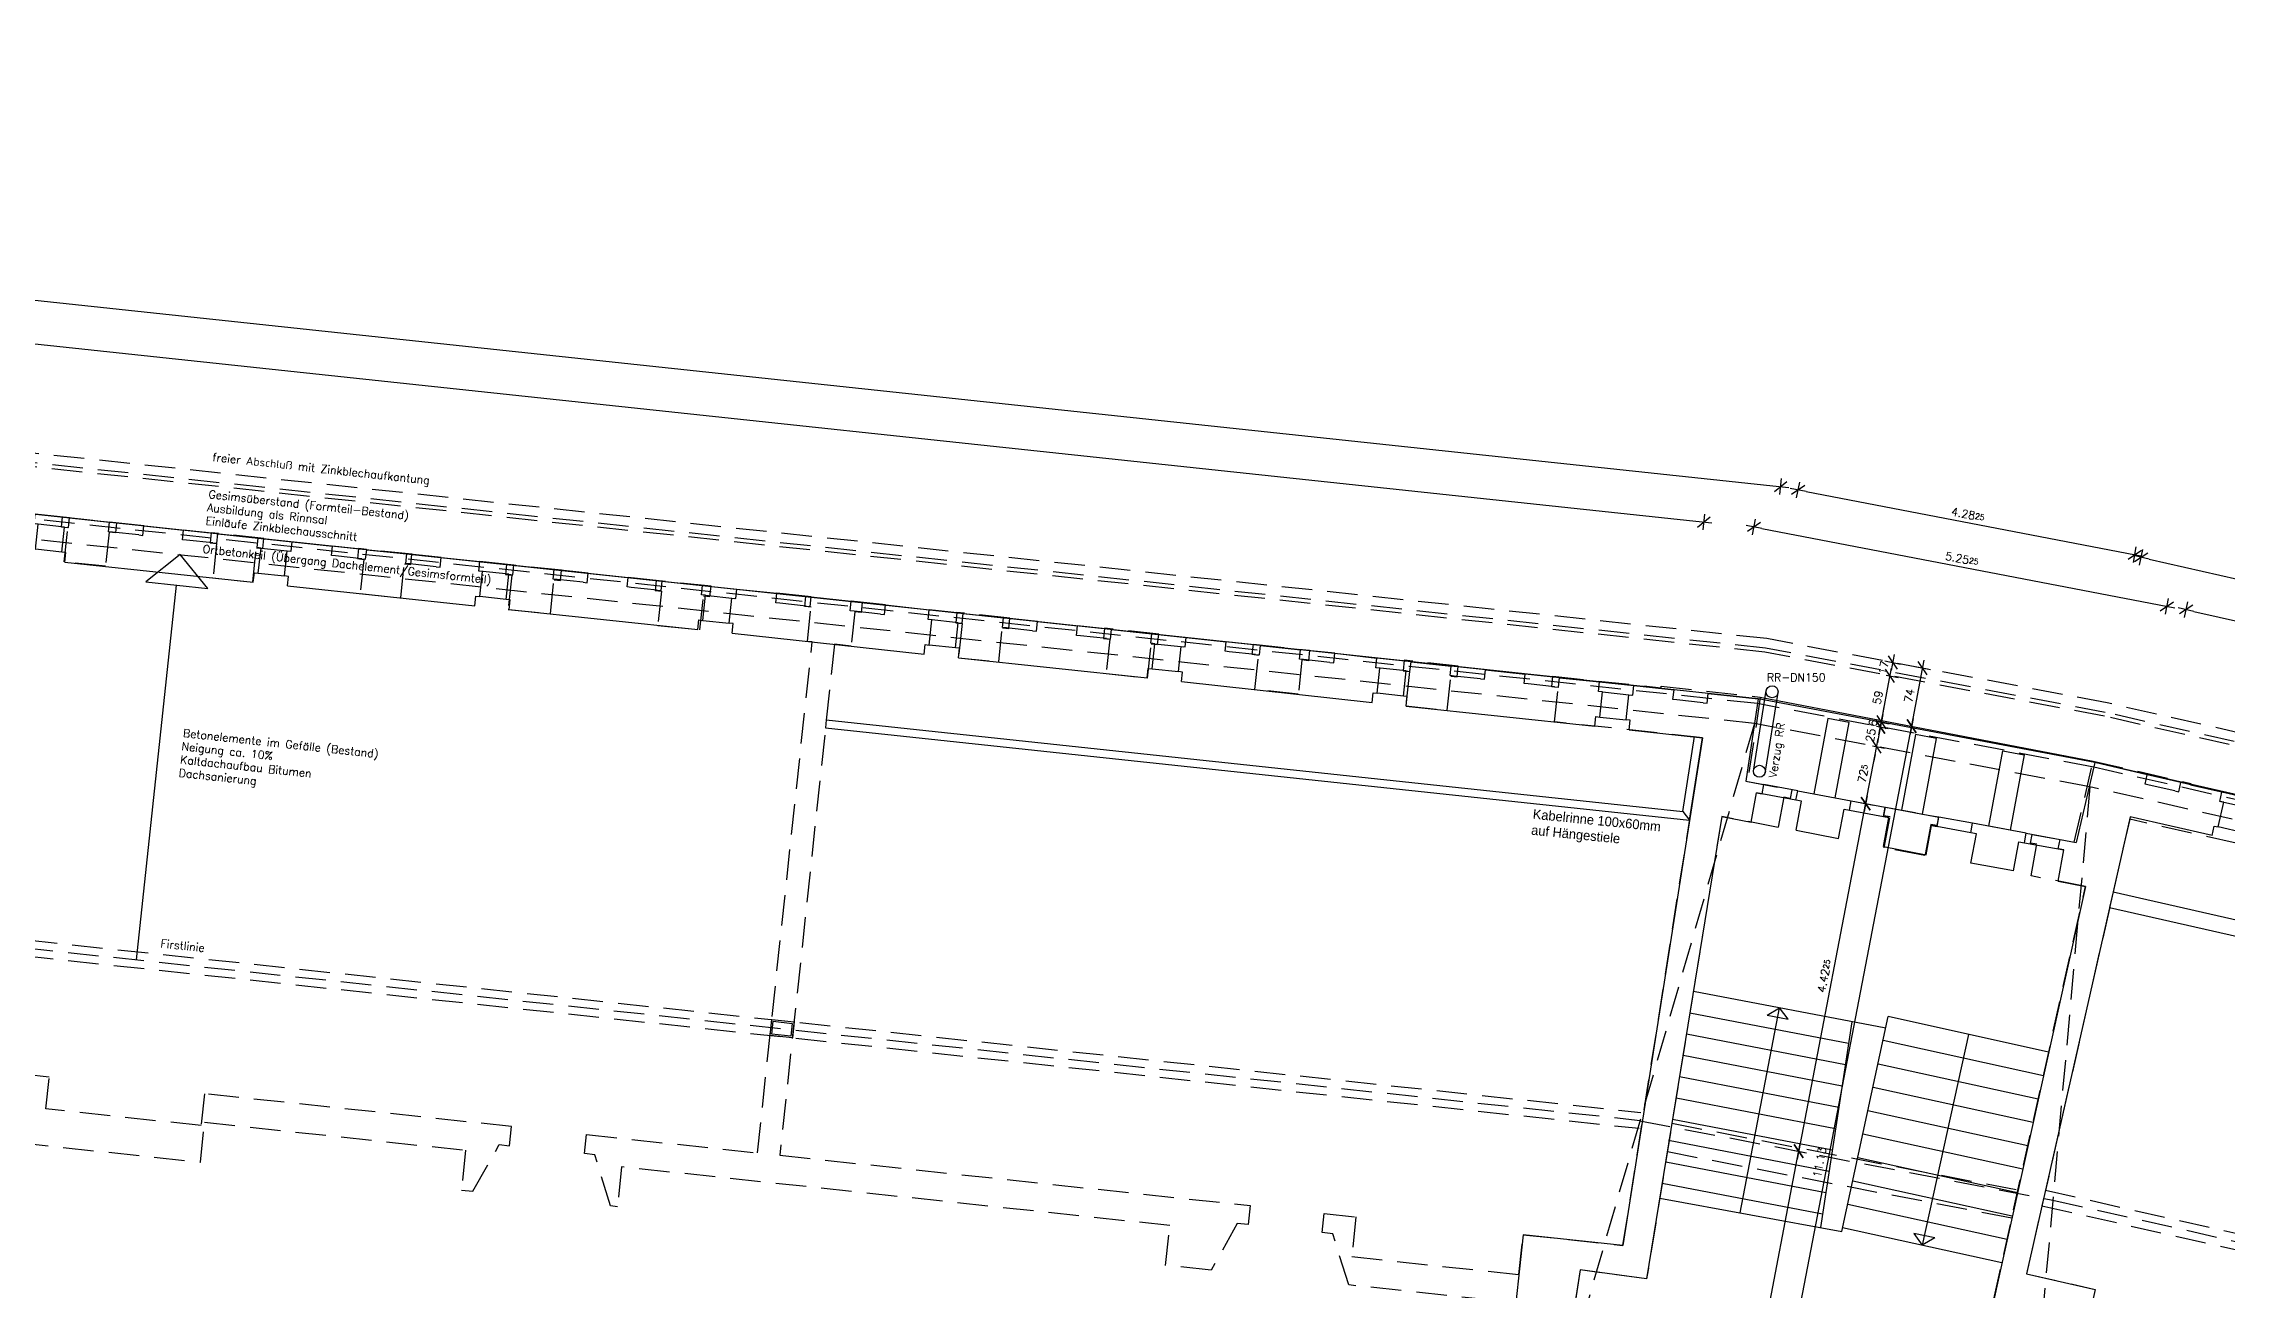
# Model space of a CAD drawing. Header units: metres. Extents: x -8 to 96, y -22 to 16.
# Drawn here: x 45.4 to 72.67, y -9.47 to 6.1 of the extents above; entities that cross this region are included whole.
import ezdxf

# ---------------------------------------------------------------- set-up
doc = ezdxf.new("R2010")
doc.units = ezdxf.units.M
doc.header["$LTSCALE"] = 0.03
doc.linetypes.add('AUSGEZOGEN', pattern=[0])
doc.linetypes.add('STRICHLINIE', pattern=[19.05, 12.7, -6.35])
doc.layers.get('0').update_dxf_attribs({"linetype": 'CONTINUOUS'})
doc.layers.get('Defpoints').update_dxf_attribs({"linetype": 'CONTINUOUS'})
for name, color, linetype in [('A_ansicht', 9, 'CONTINUOUS'), ('A_text', 2, 'CONTINUOUS'), ('A_treppe', 3, 'CONTINUOUS'), ('A_verdeckt', 8, 'STRICHLINIE'), ('A_wände', 6, 'CONTINUOUS'), ('ANSICHT', 1, 'CONTINUOUS'), ('CKMA0002', 7, 'CONTINUOUS'), ('E__VERSYS', 2, 'AUSGEZOGEN')]:
    doc.layers.add(name, color=color, linetype=linetype)
doc.styles.add('SIMPLEX', font='simplex.shx', dxfattribs={"height": 0.1})
doc.styles.get("Standard").update_dxf_attribs({"font": 'ARIAL.TTF', "height": 1})
doc.dimstyles.get("Standard").update_dxf_attribs({"dimtxt": 0.18, "dimasz": 0.18, "dimexe": 0.18, "dimexo": 0.0625, "dimgap": 0.09, "dimtad": 0, "dimtih": 1, "dimtoh": 1, "dimzin": 0, "dimdsep": 46, "dimlunit": 3, "dimtxsty": 'Standard', "dimcen": 0.09, "dimadec": 0, "dimazin": 0, "dimtfac": 1, "dimtofl": 0, "dimtmove": 2, "dimatfit": 3, "dimfxl": 1, "dimtolj": 1, "dimtzin": 0, "dimarcsym": 0})

# ---------------------------------------------------------------- blocks, each defined once
blk = doc.blocks.new('FE_O')
at = {"layer": 'A_wände'}
for p, q in [((-0.215, -0.12), (-0.215, 0)), ((0.215, -0.12), (0.215, 0)), ((-0.165, -0.12), (-0.215, -0.12)), ((-0.165, -0.435), (-0.165, -0.12)), ((0.165, -0.435), (0.165, -0.12)), ((0.165, -0.12), (0.215, -0.12)), ((-0.215, -0.555), (-0.215, -0.435)), ((-0.215, -0.435), (-0.165, -0.435)), ((0.215, -0.435), (0.165, -0.435)), ((0.215, -0.555), (0.215, -0.435))]:
    blk.add_line(p, q, dxfattribs=at)
at = {"layer": 'A_wände', "color": 2}
for p, q in [((0.165, -0.12), (-0.201, -0.12)), ((0.165, -0.435), (-0.165, -0.435))]:
    blk.add_line(p, q, dxfattribs=at)
at = {"layer": 'ANSICHT'}
blk.add_line((0.215, 0), (-0.215, 0), dxfattribs=at)
blk = doc.blocks.new('FE_G')
at = {"layer": 'A_wände'}
for p, q in [((-0.215, -0.12), (-0.215, 0)), ((0.215, -0.12), (0.215, 0)), ((-0.165, -0.12), (-0.215, -0.12)), ((0.165, -0.12), (-0.165, -0.12)), ((0.165, -0.12), (0.215, -0.12))]:
    blk.add_line(p, q, dxfattribs=at)
at = {"layer": 'ANSICHT'}
blk.add_line((0.215, 0), (-0.215, 0), dxfattribs=at)
blk = doc.blocks.new('DIMCROSS')
at = {"color": 0, "linetype": 'ByBlock'}
blk.add_line((-1, 0), (1, 0), dxfattribs=at)
at = {"linetype": 'ByBlock'}
blk.add_line((-0.707107, -0.707107), (0.707107, 0.707107), dxfattribs=at)
blk = doc.blocks.new('*D134')
at = {"layer": 'CKMA0002', "color": 1, "lineweight": -2}
for p, q in [((16.216, 5.897), (16.237, 6.096)), ((16.326, 5.986), (67.002, 0.573)), ((67.09, 0.463), (67.112, 0.662))]:
    blk.add_line(p, q, dxfattribs=at)
at = {"layer": 'Defpoints', "color": 0}
for p in [(15.944, 3.354), (67.101, 0.563), (66.819, -2.08)]:
    blk.add_point(p, dxfattribs=at)
at = {"layer": 'CKMA0002', "color": 1, "lineweight": -2, "xscale": 0.1, "yscale": 0.1, "zscale": 0.1}
for p, rotation in [((16.226, 5.996), 173.903743358509), ((67.101, 0.563), 353.903743358509)]:
    blk.add_blockref('DIMCROSS', p, dxfattribs=dict(at, rotation=rotation))
at = {"layer": 'CKMA0002', "color": 3, "insert": (41.674, 3.379), "char_height": 0.1, "attachment_point": 5, "rotation": 353.9037, "style": 'SIMPLEX'}
blk.add_mtext('\\A1;51.16{\\A1\\H0.7x\\S5;}', dxfattribs=at)
blk = doc.blocks.new('*D139')
at = {"layer": 'CKMA0002', "color": 1, "lineweight": -2}
for p, q in [((21.596, 4.878), (66.041, 0.131)), ((66.13, 0.021), (66.151, 0.22))]:
    blk.add_line(p, q, dxfattribs=at)
at = {"layer": 'Defpoints', "color": 0}
for p in [(66.14, 0.12), (20.698, -2.587), (65.342, -7.36)]:
    blk.add_point(p, dxfattribs=at)
at = {"layer": 'CKMA0002', "color": 1, "lineweight": -2, "xscale": 0.1, "yscale": 0.1, "zscale": 0.1}
for p, rotation in [((21.496, 4.889), 173.903743358509), ((66.14, 0.12), 353.903743358509)]:
    blk.add_blockref('DIMCROSS', p, dxfattribs=dict(at, rotation=rotation))
at = {"layer": 'CKMA0002', "color": 3, "insert": (43.829, 2.604), "char_height": 0.1, "attachment_point": 5, "rotation": 353.9037, "style": 'SIMPLEX'}
blk.add_mtext('\\A1;44.89{\\A1\\H0.7x\\S75;}', dxfattribs=at)
blk = doc.blocks.new('*D140')
at = {"layer": 'CKMA0002', "color": 1, "lineweight": -2}
for p, q in [((67.3, 0.422), (67.338, 0.618)), ((67.418, 0.501), (71.427, -0.269)), ((71.507, -0.386), (71.544, -0.19))]:
    blk.add_line(p, q, dxfattribs=at)
at = {"layer": 'Defpoints', "color": 0}
for p in [(71.525, -0.288), (66.82, -2.077), (71.026, -2.885)]:
    blk.add_point(p, dxfattribs=at)
at = {"layer": 'CKMA0002', "color": 1, "lineweight": -2, "xscale": 0.1, "yscale": 0.1, "zscale": 0.1}
for p, rotation in [((67.319, 0.52), 169.121125455333), ((71.525, -0.288), 349.121125455333)]:
    blk.add_blockref('DIMCROSS', p, dxfattribs=dict(at, rotation=rotation))
at = {"layer": 'CKMA0002', "color": 3, "insert": (69.441, 0.214), "char_height": 0.1, "attachment_point": 5, "rotation": 349.1211, "style": 'SIMPLEX'}
blk.add_mtext('\\A1;4.28{\\A1\\H0.7x\\S25;}', dxfattribs=at)
blk = doc.blocks.new('*D141')
at = {"layer": 'CKMA0002', "color": 1, "lineweight": -2}
for p, q in [((66.748, -0.041), (66.786, 0.155)), ((66.866, 0.038), (71.828, -0.916)), ((71.907, -1.033), (71.945, -0.836))]:
    blk.add_line(p, q, dxfattribs=at)
at = {"layer": 'Defpoints', "color": 0}
for p in [(71.926, -0.935), (65.342, -7.36), (70.501, -8.351)]:
    blk.add_point(p, dxfattribs=at)
at = {"layer": 'CKMA0002', "color": 1, "lineweight": -2, "xscale": 0.1, "yscale": 0.1, "zscale": 0.1}
for p, rotation in [((66.767, 0.057), 169.121125455333), ((71.926, -0.935), 349.121125455333)]:
    blk.add_blockref('DIMCROSS', p, dxfattribs=dict(at, rotation=rotation))
at = {"layer": 'CKMA0002', "color": 3, "insert": (69.366, -0.341), "char_height": 0.1, "attachment_point": 5, "rotation": 349.1211, "style": 'SIMPLEX'}
blk.add_mtext('\\A1;5.25{\\A1\\H0.7x\\S25;}', dxfattribs=at)
blk = doc.blocks.new('*D146')
at = {"layer": 'CKMA0002', "color": 1, "lineweight": -2}
for p, q in [((66.335, -12.9), (67.308, -7.839)), ((67.278, -7.732), (67.425, -7.76))]:
    blk.add_line(p, q, dxfattribs=at)
at = {"layer": 'Defpoints', "color": 0}
for p in [(66.896, -7.658), (67.327, -7.741), (65.885, -12.915)]:
    blk.add_point(p, dxfattribs=at)
at = {"layer": 'CKMA0002', "color": 1, "lineweight": -2, "xscale": 0.1, "yscale": 0.1, "zscale": 0.1}
for p, rotation in [((67.327, -7.741), 79.12112545524212), ((66.316, -12.998), 259.1211254552421)]:
    blk.add_blockref('DIMCROSS', p, dxfattribs=dict(at, rotation=rotation))
at = {"layer": 'CKMA0002', "color": 3, "insert": (66.723, -10.351), "char_height": 0.1, "attachment_point": 5, "rotation": 79.1211, "style": 'SIMPLEX'}
blk.add_mtext('\\A1;5.35{\\A1\\H0.7x\\S25;}', dxfattribs=at)
blk = doc.blocks.new('*D147')
at = {"layer": 'CKMA0002', "color": 1, "lineweight": -2}
for p, q in [((67.346, -7.643), (68.143, -3.497)), ((68.112, -3.389), (68.26, -3.417))]:
    blk.add_line(p, q, dxfattribs=at)
at = {"layer": 'Defpoints', "color": 0}
for p in [(67.703, -3.31), (68.161, -3.399), (66.896, -7.658)]:
    blk.add_point(p, dxfattribs=at)
at = {"layer": 'CKMA0002', "color": 1, "lineweight": -2, "xscale": 0.1, "yscale": 0.1, "zscale": 0.1}
for p, rotation in [((68.161, -3.399), 79.12112545524212), ((67.327, -7.741), 259.1211254552421)]:
    blk.add_blockref('DIMCROSS', p, dxfattribs=dict(at, rotation=rotation))
at = {"layer": 'CKMA0002', "color": 3, "insert": (67.646, -5.551), "char_height": 0.1, "attachment_point": 5, "rotation": 79.1211, "style": 'SIMPLEX'}
blk.add_mtext('\\A1;4.42{\\A1\\H0.7x\\S25;}', dxfattribs=at)
blk = doc.blocks.new('*D148')
at = {"layer": 'CKMA0002', "color": 1, "lineweight": -2}
for p, q in [((68.249, -2.676), (68.397, -2.705)), ((68.18, -3.3), (68.28, -2.784))]:
    blk.add_line(p, q, dxfattribs=at)
at = {"layer": 'Defpoints', "color": 0}
for p in [(68.069, -2.642), (68.298, -2.686), (67.703, -3.31)]:
    blk.add_point(p, dxfattribs=at)
at = {"layer": 'CKMA0002', "color": 1, "lineweight": -2, "xscale": 0.1, "yscale": 0.1, "zscale": 0.1}
for p, rotation in [((68.298, -2.686), 79.12112545524212), ((68.161, -3.399), 259.1211254552421)]:
    blk.add_blockref('DIMCROSS', p, dxfattribs=dict(at, rotation=rotation))
at = {"layer": 'CKMA0002', "color": 3, "insert": (68.132, -3.023), "char_height": 0.1, "attachment_point": 5, "rotation": 79.1211, "style": 'SIMPLEX'}
blk.add_mtext('\\A1;72{\\A1\\H0.7x\\S5;}', dxfattribs=at)
blk = doc.blocks.new('*D149')
at = {"layer": 'CKMA0002', "color": 1, "lineweight": -2}
for p, q in [((68.297, -2.431), (68.444, -2.459)), ((68.365, -2.342), (68.383, -2.244)), ((68.28, -2.784), (68.261, -2.882))]:
    blk.add_line(p, q, dxfattribs=at)
at = {"layer": 'Defpoints', "color": 0}
for p in [(68.115, -2.396), (68.346, -2.44), (68.069, -2.642)]:
    blk.add_point(p, dxfattribs=at)
at = {"layer": 'CKMA0002', "color": 1, "lineweight": -2, "xscale": 0.1, "yscale": 0.1, "zscale": 0.1}
for p, rotation in [((68.346, -2.44), 259.1211254552421), ((68.298, -2.686), 79.12112545524215)]:
    blk.add_blockref('DIMCROSS', p, dxfattribs=dict(at, rotation=rotation))
at = {"layer": 'CKMA0002', "color": 3, "insert": (68.224, -2.544), "char_height": 0.1, "attachment_point": 5, "rotation": 79.1211, "style": 'SIMPLEX'}
blk.add_mtext('\\A1;25{\\A1\\H0.7x\\S;}', dxfattribs=at)
blk = doc.blocks.new('*D150')
at = {"layer": 'CKMA0002', "color": 1, "lineweight": -2}
for p, q in [((68.308, -2.372), (68.455, -2.4)), ((68.376, -2.283), (68.395, -2.185)), ((68.327, -2.538), (68.308, -2.637))]:
    blk.add_line(p, q, dxfattribs=at)
at = {"layer": 'Defpoints', "color": 0}
for p in [(68.115, -2.396), (68.127, -2.337), (68.357, -2.381)]:
    blk.add_point(p, dxfattribs=at)
at = {"layer": 'CKMA0002', "color": 1, "lineweight": -2, "xscale": 0.1, "yscale": 0.1, "zscale": 0.1}
for p, rotation in [((68.346, -2.44), 79.12112545524215), ((68.357, -2.381), 259.1211254552421)]:
    blk.add_blockref('DIMCROSS', p, dxfattribs=dict(at, rotation=rotation))
at = {"layer": 'CKMA0002', "color": 3, "insert": (68.253, -2.392), "char_height": 0.1, "attachment_point": 5, "rotation": 79.1211, "style": 'SIMPLEX'}
blk.add_mtext('\\A1;6{\\A1\\H0.7x\\S;}', dxfattribs=at)
blk = doc.blocks.new('*D151')
at = {"layer": 'CKMA0002', "color": 1, "lineweight": -2}
for p, q in [((68.376, -2.283), (68.449, -1.9)), ((68.419, -1.792), (68.567, -1.821))]:
    blk.add_line(p, q, dxfattribs=at)
at = {"layer": 'Defpoints', "color": 0}
for p in [(68.236, -1.757), (68.468, -1.802), (68.127, -2.337)]:
    blk.add_point(p, dxfattribs=at)
at = {"layer": 'CKMA0002', "color": 1, "lineweight": -2, "xscale": 0.1, "yscale": 0.1, "zscale": 0.1}
for p, rotation in [((68.468, -1.802), 79.12112545524212), ((68.357, -2.381), 259.1211254552421)]:
    blk.add_blockref('DIMCROSS', p, dxfattribs=dict(at, rotation=rotation))
at = {"layer": 'CKMA0002', "color": 3, "insert": (68.314, -2.073), "char_height": 0.1, "attachment_point": 5, "rotation": 79.1211, "style": 'SIMPLEX'}
blk.add_mtext('\\A1;59{\\A1\\H0.7x\\S;}', dxfattribs=at)
blk = doc.blocks.new('*D152')
at = {"layer": 'CKMA0002', "color": 1, "lineweight": -2}
for p, q in [((68.402, -1.616), (68.599, -1.654)), ((68.468, -1.802), (68.468, -1.802)), ((68.468, -1.802), (68.468, -1.802))]:
    blk.add_line(p, q, dxfattribs=at)
at = {"layer": 'Defpoints', "color": 0}
for p in [(68.268, -1.59), (68.5, -1.635), (68.236, -1.757)]:
    blk.add_point(p, dxfattribs=at)
at = {"layer": 'CKMA0002', "color": 1, "lineweight": -2, "xscale": 0.1, "yscale": 0.1, "zscale": 0.1}
for p, rotation in [((68.5, -1.635), 259.1211254552421), ((68.468, -1.802), 79.12112545524215)]:
    blk.add_blockref('DIMCROSS', p, dxfattribs=dict(at, rotation=rotation))
at = {"layer": 'CKMA0002', "color": 3, "insert": (68.386, -1.7), "char_height": 0.1, "attachment_point": 5, "rotation": 79.1211, "style": 'SIMPLEX'}
blk.add_mtext('\\A1;17{\\A1\\H0.7x\\S;}', dxfattribs=at)
blk = doc.blocks.new('*D154')
at = {"layer": 'CKMA0002', "color": 1, "lineweight": -2}
for p, q in [((68.686, -2.423), (68.834, -2.451)), ((66.654, -13.263), (68.717, -2.53))]:
    blk.add_line(p, q, dxfattribs=at)
at = {"layer": 'Defpoints', "color": 0}
for p in [(68.587, -2.403), (68.736, -2.432), (66.486, -13.333)]:
    blk.add_point(p, dxfattribs=at)
at = {"layer": 'CKMA0002', "color": 1, "lineweight": -2, "xscale": 0.1, "yscale": 0.1, "zscale": 0.1}
for p, rotation in [((68.736, -2.432), 79.12112545524212), ((66.635, -13.361), 259.1211254552421)]:
    blk.add_blockref('DIMCROSS', p, dxfattribs=dict(at, rotation=rotation))
at = {"layer": 'CKMA0002', "color": 3, "insert": (67.587, -7.878), "char_height": 0.1, "attachment_point": 5, "rotation": 79.1211, "style": 'SIMPLEX'}
blk.add_mtext('\\A1;11.13{\\A1\\H0.7x\\S;}', dxfattribs=at)
blk = doc.blocks.new('*D155')
at = {"layer": 'CKMA0002', "color": 1, "lineweight": -2}
for p, q in [((68.754, -2.334), (68.856, -1.804)), ((68.777, -1.687), (68.973, -1.724))]:
    blk.add_line(p, q, dxfattribs=at)
at = {"layer": 'Defpoints', "color": 0}
for p in [(68.725, -1.677), (68.875, -1.705), (68.587, -2.403)]:
    blk.add_point(p, dxfattribs=at)
at = {"layer": 'CKMA0002', "color": 1, "lineweight": -2, "xscale": 0.1, "yscale": 0.1, "zscale": 0.1}
for p, rotation in [((68.875, -1.705), 79.12112545524212), ((68.736, -2.432), 259.1211254552421)]:
    blk.add_blockref('DIMCROSS', p, dxfattribs=dict(at, rotation=rotation))
at = {"layer": 'CKMA0002', "color": 3, "insert": (68.707, -2.05), "char_height": 0.1, "attachment_point": 5, "rotation": 79.1211, "style": 'SIMPLEX'}
blk.add_mtext('\\A1;74{\\A1\\H0.7x\\S;}', dxfattribs=at)
blk = doc.blocks.new('*D158')
at = {"layer": 'CKMA0002', "color": 1, "lineweight": -2}
for p, q in [((72.144, -1.072), (72.188, -0.877)), ((72.264, -0.996), (89.376, -4.859)), ((89.463, -4.93), (89.496, -4.784))]:
    blk.add_line(p, q, dxfattribs=at)
at = {"layer": 'Defpoints', "color": 0}
for p in [(89.474, -4.881), (70.49, -8.4), (87.808, -12.258)]:
    blk.add_point(p, dxfattribs=at)
at = {"layer": 'CKMA0002', "color": 1, "lineweight": -2, "xscale": 0.1, "yscale": 0.1, "zscale": 0.1}
for p, rotation in [((72.166, -0.974), 167.2789374319015), ((89.474, -4.881), 347.2789374319015)]:
    blk.add_blockref('DIMCROSS', p, dxfattribs=dict(at, rotation=rotation))
at = {"layer": 'CKMA0002', "color": 3, "insert": (80.842, -2.83), "char_height": 0.1, "attachment_point": 5, "rotation": 347.2789, "style": 'SIMPLEX'}
blk.add_mtext('\\A1;17.74{\\A1\\H0.7x\\S25;}', dxfattribs=at)
blk = doc.blocks.new('*D162')
at = {"layer": 'CKMA0002', "color": 1, "lineweight": -2}
for p, q in [((71.583, -0.419), (71.627, -0.224)), ((71.703, -0.344), (94.77, -5.551)), ((94.846, -5.671), (94.89, -5.476))]:
    blk.add_line(p, q, dxfattribs=at)
at = {"layer": 'Defpoints', "color": 0}
for p in [(71.019, -2.917), (94.868, -5.573), (94.282, -8.169)]:
    blk.add_point(p, dxfattribs=at)
at = {"layer": 'CKMA0002', "color": 1, "lineweight": -2, "xscale": 0.1, "yscale": 0.1, "zscale": 0.1}
for p, rotation in [((71.605, -0.322), 167.2789374319015), ((94.868, -5.573), 347.2789374319015)]:
    blk.add_blockref('DIMCROSS', p, dxfattribs=dict(at, rotation=rotation))
at = {"layer": 'CKMA0002', "color": 3, "insert": (83.258, -2.85), "char_height": 0.1, "attachment_point": 5, "rotation": 347.2789, "style": 'SIMPLEX'}
blk.add_mtext('\\A1;23.84{\\A1\\H0.7x\\S75;}', dxfattribs=at)
blk = doc.blocks.new('*D179')
at = {"layer": 'CKMA0002', "color": 1, "lineweight": -2}
for p, q in [((15.115, -9.07), (15.094, -9.268)), ((15.204, -9.18), (63.278, -14.304)), ((63.388, -14.215), (63.367, -14.414))]:
    blk.add_line(p, q, dxfattribs=at)
at = {"layer": 'Defpoints', "color": 0}
for p in [(15.297, -7.36), (63.57, -12.506), (63.377, -14.315)]:
    blk.add_point(p, dxfattribs=at)
at = {"layer": 'CKMA0002', "color": 1, "lineweight": -2, "xscale": 0.1, "yscale": 0.1, "zscale": 0.1}
for p, rotation in [((15.104, -9.169), 173.9153938698704), ((63.377, -14.315), 353.9153938698704)]:
    blk.add_blockref('DIMCROSS', p, dxfattribs=dict(at, rotation=rotation))
at = {"layer": 'CKMA0002', "color": 3, "insert": (39.251, -11.642), "char_height": 0.1, "attachment_point": 5, "rotation": 353.9154, "style": 'SIMPLEX'}
blk.add_mtext('\\A1;48.54{\\A1\\H0.7x\\S75;}', dxfattribs=at)
blk = doc.blocks.new('*D180')
at = {"layer": 'CKMA0002', "color": 1, "lineweight": -2}
for p, q in [((15.867, -9.601), (15.846, -9.799)), ((15.956, -9.711), (62.443, -14.666)), ((62.553, -14.577), (62.532, -14.776))]:
    blk.add_line(p, q, dxfattribs=at)
at = {"layer": 'Defpoints', "color": 0}
for p in [(16.006, -8.292), (62.692, -13.269), (62.542, -14.677)]:
    blk.add_point(p, dxfattribs=at)
at = {"layer": 'CKMA0002', "color": 1, "lineweight": -2, "xscale": 0.1, "yscale": 0.1, "zscale": 0.1}
for p, rotation in [((15.856, -9.7), 173.9153938698704), ((62.542, -14.677), 353.9153938698704)]:
    blk.add_blockref('DIMCROSS', p, dxfattribs=dict(at, rotation=rotation))
at = {"layer": 'CKMA0002', "color": 3, "insert": (39.21, -12.089), "char_height": 0.1, "attachment_point": 5, "rotation": 353.9154, "style": 'SIMPLEX'}
blk.add_mtext('\\A1;46.95{\\A1\\H0.7x\\S;}', dxfattribs=at)

msp = doc.modelspace()

# ---------------------------------------------------------------- linework, layer by layer
at = {"layer": 'A_ansicht'}
for p, q in [((66.75915, -2.99451), (66.91945, -1.98679)), ((66.90722, -3.01806), (67.06752, -2.01035))]:
    msp.add_line(p, q, dxfattribs=at)
at = {"layer": 'A_ansicht', "color": 3}
msp.add_circle((66.99314, -2.00072), 0.075, dxfattribs=at)
at = {"layer": 'A_ansicht'}
msp.add_circle((66.83415, -2.99451), 0.075, dxfattribs=at)
at = {"layer": 'A_text'}
msp.add_line((46.55576, -5.34826), (47.05632, -0.66997), dxfattribs=at)
msp.add_lwpolyline([(47.10148, -0.28768), (46.67138, -0.62878), (47.4496, -0.71205)], close=True, dxfattribs=at)
at = {"layer": 'A_treppe', "color": 1, "linetype": 'Continuous'}
for p, q in [((68.41231, -6.2036), (66.0101, -5.74386)), ((66.59606, -8.51066), (67.08614, -5.94978)), ((66.93307, -6.04228), (67.08614, -5.94978)), ((67.19422, -6.09227), (67.08614, -5.94978)), ((65.96681, -6.00986), (67.94918, -6.38916)), ((66.93307, -6.04228), (67.19422, -6.09227)), ((67.98984, -6.12272), (67.59766, -8.6946)), ((67.86352, -8.74341), (68.44452, -6.05942)), ((70.44803, -6.50496), (68.44452, -6.05942)), ((65.88024, -6.54188), (67.86792, -6.92217)), ((65.92352, -6.27588), (67.90855, -6.65565)), ((68.38058, -6.35481), (70.38382, -6.79405)), ((69.44627, -6.28219), (68.86956, -8.91236)), ((65.83697, -6.80788), (67.82728, -7.18867)), ((68.31728, -6.64721), (70.31895, -7.08611)), ((65.79368, -7.07388), (67.78665, -7.45517)), ((68.25397, -6.93963), (70.25409, -7.37818)), ((65.7504, -7.33988), (67.74601, -7.72169)), ((68.19069, -7.23203), (70.18922, -7.67026)), ((65.698, -7.60416), (67.70536, -7.98822)), ((68.12738, -7.52444), (70.12436, -7.96232)), ((65.66382, -7.87189), (67.66472, -8.25471)), ((68.06411, -7.81687), (70.0595, -8.25439)), ((65.62054, -8.1379), (67.62407, -8.52121)), ((68.00081, -8.10927), (69.99464, -8.54647)), ((65.58996, -8.32592), (67.86352, -8.74341)), ((67.93751, -8.40168), (69.92977, -8.83854)), ((67.87464, -8.692), (69.86443, -9.13271)), ((68.76505, -8.76722), (68.86955, -8.91236)), ((69.02487, -8.8237), (68.76505, -8.76722)), ((69.02487, -8.8237), (68.86955, -8.91236))]:
    msp.add_line(p, q, dxfattribs=at)
at = {"layer": 'A_verdeckt', "linetype": 'Continuous'}
msp.add_line((66.84601, -2.0688), (71.00483, -2.86818), dxfattribs=at)
at = {"layer": 'A_verdeckt', "color": 2}
for p, q in [((66.77241, -2.39662), (63.91073, -12.32255)), ((20.6981, -2.58655), (65.34296, -7.35476)), ((70.96327, -3.18846), (70.04366, -13.45474)), ((65.34157, -7.35959), (70.50082, -8.35113)), ((70.50082, -8.35113), (87.80836, -12.25824))]:
    msp.add_line(p, q, dxfattribs=at)
at = {"layer": 'A_verdeckt', "color": 1}
for p, q in [((20.70092, -2.68742), (65.33234, -7.45419)), ((20.75016, -2.49154), (65.35358, -7.25532)), ((70.36516, -8.42302), (87.74594, -12.34666)), ((70.4094, -8.22797), (87.79002, -12.15158))]:
    msp.add_line(p, q, dxfattribs=at)
at = {"layer": 'A_verdeckt'}
for p, q in [((65.74191, -7.39207), (70.06607, -8.22486)), ((65.68435, -7.74571), (69.98839, -8.57462))]:
    msp.add_line(p, q, dxfattribs=at)
at = {"layer": 'A_verdeckt', "color": 2}
for points in [[(9.16081, -8.38537), (15.99635, -8.38576), (16.00182, -8.29164), (62.69226, -13.26873), (62.69226, -13.26873), (70.86193, -14.73757), (70.86193, -14.73757), (92.46953, -19.63953), (95.20084, -7.598), (71.18121, -2.1407), (66.92891, -1.33726), (15.26908, 4.19016), (14.95932, 1.29038), (9.16085, 1.29038)], [(9.16081, -8.26537), (15.88313, -8.26575), (15.88934, -8.15897), (62.82891, -13.16261), (62.82891, -13.16261), (70.77017, -14.5937), (70.77017, -14.5937), (92.37905, -19.49596), (95.05728, -7.68844), (71.15677, -2.25821), (66.91136, -1.45607), (15.37566, 4.05807), (15.06719, 1.17038), (9.16085, 1.17038)], [(9.16082, -8.21537), (15.83595, -8.21575), (15.84247, -8.1037), (62.88585, -13.1184), (62.88585, -13.1184), (70.73193, -14.53375), (70.73193, -14.53375), (92.34135, -19.43614), (94.99746, -7.72613), (71.14658, -2.30717), (66.90405, -1.50557), (15.42006, 4.00304), (15.11213, 1.12038), (9.16085, 1.12038)], [(9.16085, -7.56537), (15.22268, -7.56571), (15.2332, -7.38507), (63.62604, -12.54362), (63.59687, -12.74468), (70.18861, -13.96919), (70.23485, -13.75447), (91.85124, -18.65843), (94.21983, -8.21601), (71.01419, -2.94366), (66.80898, -2.14911), (15.99733, 3.28756), (15.6964, 0.47038), (9.16085, 0.47038)], [(9.16087, -7.31537), (14.98681, -7.3157), (14.99886, -7.10867), (63.91073, -12.32255), (63.87878, -12.54278), (69.99537, -13.67902), (70.04366, -13.45474), (91.66273, -18.35931), (93.92074, -8.40443), (70.96327, -3.18846), (66.77241, -2.39662), (16.21936, 3.01238), (15.92111, 0.22038), (9.16085, 0.22038)]]:
    msp.add_lwpolyline(points, dxfattribs=at)
at = {"layer": 'A_verdeckt'}
for points in [[(46.30833, 0.10965), (46.29506, -0.01465), (46.21552, -0.00614), (46.16972, -0.43366), (45.65271, -0.37842), (45.6985, 0.0491), (45.61896, 0.0576), (45.63233, 0.18283), (46.30833, 0.10965)], [(47.49164, -0.01577), (47.47824, -0.14119), (47.55779, -0.14969), (47.51209, -0.57722), (48.00922, -0.63035), (48.05492, -0.20283), (48.13447, -0.21132), (48.14787, -0.08584), (47.49164, -0.01577)], [(49.33106, -0.21221), (49.31765, -0.33786), (49.39717, -0.34638), (49.35138, -0.77389), (49.85858, -0.8281), (49.90427, -0.40056), (49.98378, -0.40905), (49.99723, -0.28336), (49.33106, -0.21221)], [(51.18043, -0.40973), (51.16698, -0.5356), (51.24652, -0.54411), (51.20084, -0.97165), (51.72779, -1.02806), (51.77348, -0.60052), (51.85302, -0.60903), (51.86648, -0.483), (51.18043, -0.40973)], [(55.53169, -1.00276), (55.4857, -1.43026), (55.2769, -1.40787), (54.59473, -7.7911), (60.47091, -8.41908), (60.44539, -8.65771), (60.31119, -8.64337), (59.98236, -9.22668), (59.41562, -9.16611), (59.46874, -8.66897), (52.6181, -7.93645), (52.56499, -8.4336), (52.48047, -8.42456), (52.28246, -7.78484), (52.15319, -7.77103), (52.17869, -7.5325), (54.31644, -7.76106), (54.99894, -1.37774), (54.93929, -1.37136), (54.98497, -0.94393), (54.90543, -0.93543), (54.91894, -0.809), (55.62488, -0.88441), (55.61122, -1.01137), (55.53169, -1.00276)], [(53.04968, -0.60937), (53.03622, -0.73546), (53.11576, -0.74396), (53.07007, -1.1715), (53.59703, -1.22792), (53.64271, -0.80038), (53.72223, -0.80888), (53.73574, -0.68265), (53.04968, -0.60937)], [(56.87386, -1.14721), (56.82785, -1.5747), (57.32997, -1.62856), (57.37596, -1.20106), (57.45548, -1.20967), (57.46928, -1.0814), (56.80807, -1.01078), (56.7943, -1.1387), (56.87386, -1.14721)], [(58.65248, -1.20778), (58.63857, -1.337), (58.71811, -1.34549), (58.67212, -1.77314), (59.18909, -1.82875), (59.23507, -1.40124), (59.31462, -1.40986), (59.32859, -1.27997), (58.65248, -1.20778)], [(61.11922, -1.60381), (61.0731, -2.03146), (60.53126, -1.97321), (60.57735, -1.54569), (60.49781, -1.53711), (60.51179, -1.40635), (61.21287, -1.48122), (61.19875, -1.61241), (61.11922, -1.60381)], [(62.39607, -1.6076), (62.38186, -1.73966), (62.46138, -1.74825), (62.41536, -2.17591), (62.93206, -2.23148), (62.97805, -1.80396), (63.05758, -1.81256), (63.07188, -1.67977), (62.39607, -1.6076)], [(64.24068, -1.93982), (64.25507, -1.80614), (65.60506, -1.95035), (65.60702, -1.9318), (66.84601, -2.0688), (66.68729, -3.1219), (67.23804, -3.22416), (67.21799, -3.33234), (67.13933, -3.31772), (67.06936, -3.69451), (66.36554, -3.55941), (65.42554, -9.3364), (64.59653, -9.2234), (64.4796, -9.956)], [(64.06502, -9.66329), (61.70244, -9.41061), (61.50431, -8.771), (61.37009, -8.75663), (61.3956, -8.51791), (61.7934, -8.56041), (61.74027, -9.05756), (63.82825, -9.2807), (63.88137, -8.78356), (65.12968, -8.91698), (66.12391, -2.57494), (64.27422, -2.37593), (64.32021, -1.94841), (64.24068, -1.93982)], [(75.38796, -11.45393), (70.99975, -10.45845), (70.88913, -10.94608), (70.69413, -10.90182), (70.64193, -11.16498), (70.33893, -11.1049), (70.49054, -10.34041), (69.63953, -10.14541), (70.90852, -4.43141), (70.2282, -4.30081), (70.30173, -3.90492), (70.22307, -3.89033), (70.24318, -3.78215), (70.76901, -3.8798), (71.00483, -2.86818), (72.22387, -3.14467), (72.21944, -3.16417), (73.61362, -3.48041)], [(68.40798, -3.44141), (69.07322, -3.56491), (69.05315, -3.67306), (68.97449, -3.65847), (68.90248, -4.04632), (68.3951, -3.94892), (68.46656, -3.56422), (68.38789, -3.54961), (68.40798, -3.44141)], [(73.34781, -4.01957), (71.46107, -3.59161), (70.17274, -9.2713), (71.0308, -9.46593), (70.89368, -10.07046), (76.1784, -11.26918)], [(51.24408, -7.43251), (47.40618, -7.02216), (47.36358, -7.41987), (45.42475, -7.21246), (45.46727, -6.81486), (45.16899, -6.78287)], [(39.3908, -7.02487), (47.35502, -7.87651), (47.40814, -7.37937), (50.66944, -7.7281), (50.61621, -8.22522), (50.7604, -8.24063), (51.08932, -7.65733), (51.21847, -7.67113), (51.24408, -7.43251)]]:
    msp.add_lwpolyline(points, dxfattribs=at)
at = {"layer": 'A_verdeckt', "color": 1}
for points in [[(54.49451, -6.09554), (54.77274, -6.12526), (54.7515, -6.32413), (54.47327, -6.29441)], [(54.51227, -6.11755), (54.75073, -6.14302), (54.73374, -6.30212), (54.49528, -6.27665)]]:
    msp.add_lwpolyline(points, close=True, dxfattribs=at)
at = {"layer": 'A_wände', "linetype": 'Continuous'}
for p, q in [((45.71897, 0.17108), (46.22105, 0.11745)), ((46.64862, 0.07179), (47.14579, 0.01869)), ((47.57336, -0.02697), (48.07545, -0.0806)), ((48.50302, -0.12627), (49.0051, -0.17988)), ((49.43267, -0.22555), (49.93476, -0.27917)), ((45.65998, -0.38127), (48.01645, -0.63297)), ((50.36233, -0.32484), (50.84484, -0.37388)), ((51.27241, -0.41954), (51.77449, -0.47316)), ((52.20206, -0.51883), (52.69923, -0.57193)), ((48.44403, -0.67861), (50.78557, -0.92872)), ((53.1268, -0.61761), (53.62889, -0.67122)), ((54.05646, -0.71688), (54.55854, -0.77051)), ((54.98611, -0.81618), (55.4882, -0.86981)), ((51.21342, -0.97189), (53.56989, -1.22359)), ((55.91577, -0.91546), (56.4591, -0.97886)), ((56.88667, -1.02451), (57.38875, -1.07815)), ((53.99747, -1.26923), (56.4001, -1.53119)), ((57.81632, -1.1238), (58.31349, -1.17691)), ((58.74106, -1.22257), (59.24315, -1.2762)), ((59.67072, -1.32186), (60.1728, -1.37548)), ((56.82768, -1.57686), (59.18415, -1.82857)), ((60.60037, -1.42114), (61.10246, -1.47478)), ((61.53003, -1.52043), (62.0539, -1.58092)), ((62.48147, -1.62658), (62.98355, -1.68021)), ((59.61173, -1.8742), (61.9949, -2.13326)), ((63.41112, -1.72587), (63.90829, -1.77897)), ((64.33586, -1.82463), (64.83795, -1.87826)), ((62.42248, -2.17893), (64.77895, -2.43063)), ((65.26552, -1.92393), (65.7676, -1.97756)), ((66.19517, -2.02321), (66.81775, -2.0897)), ((66.81775, -2.0897), (66.66287, -3.11737)), ((66.12391, -2.57494), (65.12968, -8.91698)), ((65.20654, -2.47624), (66.12391, -2.57494)), ((71.02641, -2.8849), (70.79344, -3.88432)), ((71.68099, -3.03749), (71.02641, -2.8849)), ((66.66287, -3.11737), (66.89004, -3.15955)), ((67.31282, -3.23804), (67.51509, -3.27559)), ((72.61362, -3.25364), (72.10034, -3.1326)), ((67.78055, -3.3249), (67.98282, -3.36244)), ((68.40798, -3.44141), (69.07561, -3.56534)), ((66.36554, -3.55941), (65.42554, -9.3364)), ((66.36554, -3.55941), (66.73123, -3.62961)), ((67.29243, -3.73137), (67.82415, -3.83342)), ((70.16841, -3.76813), (69.49839, -3.64379)), ((71.46749, -3.56327), (70.17274, -9.2713)), ((72.49074, -3.79536), (71.46749, -3.56327)), ((68.3852, -3.93417), (68.91703, -4.03625)), ((70.59116, -3.84677), (70.79344, -3.88432)), ((70.01038, -4.23591), (69.47746, -4.14033)), ((70.90852, -4.43141), (69.63953, -10.14541)), ((70.56623, -4.36571), (70.90852, -4.43141)), ((63.88137, -8.78356), (63.79043, -9.63393)), ((65.12968, -8.91698), (63.88137, -8.78356)), ((64.59653, -9.2234), (64.10153, -12.32441)), ((65.42554, -9.3364), (64.59653, -9.2234)), ((70.17274, -9.2713), (71.0308, -9.46593))]:
    msp.add_line(p, q, dxfattribs=at)
at = {"layer": 'A_wände'}
for p, q in [((66.73123, -3.62961), (66.79931, -3.26475)), ((66.79931, -3.26475), (66.86813, -3.27753)), ((66.86813, -3.27753), (66.89004, -3.15955)), ((67.29091, -3.35602), (67.31282, -3.23804)), ((67.35974, -3.3688), (67.29091, -3.35602)), ((67.29243, -3.73137), (67.35974, -3.3688)), ((67.82415, -3.83342), (67.89209, -3.46765)), ((67.89209, -3.46765), (67.96091, -3.48043)), ((67.96091, -3.48043), (67.98282, -3.36244)), ((68.38369, -3.55894), (68.4056, -3.44096)), ((68.45251, -3.57172), (68.38369, -3.55894)), ((68.3852, -3.93417), (68.45251, -3.57172)), ((68.91703, -4.03625), (68.98489, -3.67055)), ((68.98489, -3.67055), (69.05372, -3.68332)), ((69.05372, -3.68332), (69.07561, -3.56534)), ((69.4765, -3.76177), (69.49839, -3.64379)), ((69.54533, -3.77455), (69.4765, -3.76177)), ((69.47746, -4.14033), (69.54533, -3.77455)), ((70.14651, -3.88612), (70.16841, -3.76813)), ((70.01038, -4.23591), (70.07769, -3.87335)), ((70.07769, -3.87335), (70.14651, -3.88612)), ((70.56623, -4.36571), (70.63812, -3.97737)), ((70.56929, -3.96459), (70.59119, -3.84661)), ((70.63812, -3.97737), (70.56929, -3.96459))]:
    msp.add_line(p, q, dxfattribs=at)
at = {"layer": 'A_wände', "color": 2}
for p, q in [((67.29091, -3.35602), (66.79931, -3.26476)), ((67.96091, -3.48043), (68.45251, -3.57173)), ((69.4765, -3.76177), (68.98489, -3.67055)), ((70.14651, -3.88612), (70.63812, -3.97737))]:
    msp.add_line(p, q, dxfattribs=at)
at = {"layer": 'A_wände', "linetype": 'Continuous'}
msp.add_lwpolyline([(94.28186, -8.16858), (71.02641, -2.8849), (66.81775, -2.0897), (15.94404, 3.3536), (15.64246, 0.53038), (9.16085, 0.53038)], dxfattribs=at)
for points in [[(67.95552, -2.38257), (67.69006, -2.33328), (67.51509, -3.27561), (67.78055, -3.3249)], [(69.04831, -2.58548), (68.78284, -2.53619), (68.60787, -3.47852), (68.87333, -3.52781)], [(69.87563, -2.73909), (70.14109, -2.78839), (69.96611, -3.73072), (69.70065, -3.68143)]]:
    msp.add_lwpolyline(points, close=True, dxfattribs=at)
at = {"layer": 'ANSICHT'}
for p, q in [((67.31282, -3.23804), (66.89004, -3.15955)), ((67.98282, -3.36244), (68.40559, -3.44097)), ((69.49839, -3.64379), (69.07561, -3.56534)), ((70.16841, -3.76813), (70.59119, -3.84661))]:
    msp.add_line(p, q, dxfattribs=at)
at = {"layer": 'E__VERSYS', "color": 3, "linetype": 'Continuous'}
for p, q in [((55.17598, -2.35225), (55.16534, -2.45178)), ((55.16534, -2.45178), (65.96233, -3.60566)), ((55.17598, -2.35225), (65.8782, -3.496)), ((65.8782, -3.496), (66.02502, -2.55944)), ((65.96233, -3.60566), (66.12391, -2.57494)), ((66.02502, -2.55944), (66.12391, -2.57494)), ((65.8782, -3.496), (65.96233, -3.60566)), ((71.25491, -4.50046), (71.21063, -4.6957)), ((71.25491, -4.50046), (89.30436, -8.59452)), ((71.21063, -4.6957), (89.26007, -8.78976))]:
    msp.add_line(p, q, dxfattribs=at)

# ---------------------------------------------------------------- block references
at = {"layer": 'A_verdeckt', "linetype": 'Continuous', "rotation": 353.9037967972672}
msp.add_blockref('FE_O', (51.05862, -0.39671), dxfattribs=at)
at = {"layer": 'A_wände', "linetype": 'Continuous'}
for name, p, rotation in [('FE_O', (45.50518, 0.19391), 353.9037967972672), ('FE_G', (46.43484, 0.09462), 353.9037967972672), ('FE_G', (47.35958, -0.00414), 353.9037967972659), ('FE_G', (49.21889, -0.20272), 353.9037967972664), ('FE_G', (50.14854, -0.30201), 353.9037967972672), ('FE_G', (51.98828, -0.496), 353.9037967972672), ('FE_G', (52.91302, -0.59476), 353.9037967972659), ('FE_G', (54.77233, -0.79334), 353.9037967972664), ('FE_G', (55.70198, -0.89263), 353.9037967972672), ('FE_O', (56.67288, -1.00169), 353.9037967972672), ('FE_G', (57.60254, -1.10097), 353.9037967972672), ('FE_G', (58.52728, -1.19974), 353.9037967972659), ('FE_G', (60.38659, -1.39832), 353.9037967972664), ('FE_G', (61.31624, -1.4976), 353.9037967972672), ('FE_O', (62.26768, -1.60375), 353.9037967972672), ('FE_G', (63.19734, -1.70304), 353.9037967972672), ('FE_G', (64.12208, -1.8018), 353.9037967972659), ('FE_G', (65.98139, -2.00038), 353.9037967972664), ('FE_G', (71.89067, -3.08505), 347.2207208275315), ('FE_O', (72.82329, -3.3012), 347.2207208275315)]:
    msp.add_blockref(name, p, dxfattribs=dict(at, rotation=rotation))
at = {"layer": 'A_wände', "linetype": 'Continuous', "xscale": -1, "rotation": 353.9037967972676}
for p in [(48.28923, -0.10343), (53.84267, -0.69405), (59.45693, -1.29903), (65.05173, -1.90109)]:
    msp.add_blockref('FE_O', p, dxfattribs=at)

# ---------------------------------------------------------------- texts
at = {"layer": 'A_text', "linetype": 'Continuous', "char_height": 0.1, "attachment_point": 1, "style": 'SIMPLEX'}
for s, insert, width, rotation in [('freier Abschluß mit Zinkblechaufkantung', (47.51337, 0.98262), 5.333092, 353.838011), ('Gesimsüberstand (Formteil-Bestand)\\PAusbildung als Rinnsal\\PEinläufe Zinkblechausschnitt', (47.46383, 0.5191), 5.333092, 353.838011), ('Ortbetonkeil (Übergang Dachelement/Gesimsformteil)', (47.39069, -0.16528), 5.333092, 353.838011), ('Verzug RR', (66.94962, -3.06619), 1, 81.290991), ('Betonelemente im Gefälle (Bestand)\\PNeigung ca. 10%\\PKaltdachaufbau Bitumen\\PDachsanierung', (47.14498, -2.46432), 5.333092, 353.838011), ('Firstlinie', (46.864, -5.09338), 5.333092, 353.838011)]:
    msp.add_mtext(s, dxfattribs=dict(at, insert=insert, width=width, rotation=rotation))
at = {"layer": 'A_text', "linetype": 'Continuous', "insert": (66.92821, -1.77141), "char_height": 0.1, "width": 1, "attachment_point": 1, "style": 'SIMPLEX'}
msp.add_mtext('RR-DN150', dxfattribs=at)
at = {"layer": 'E__VERSYS', "color": 7, "insert": (64.01075, -3.46686), "char_height": 0.12, "attachment_point": 1, "rotation": 354.251677}
msp.add_mtext('{\\fProxy 1|b0|i0|c0|p1;Kabelrinne 100x60mm\\Pauf Hängestiele }', dxfattribs=at)

# ---------------------------------------------------------------- dimensions: what is measured, and where the dimension line sits
at = {"layer": 'CKMA0002'}
for base, p1, p2, angle, text, override, picture, middle in [((67.10105, 0.56286), (15.94404, 3.3536), (66.81879, -2.07998), 353.903743, '51.16{\\A1\\H0.7x\\S5;}', {"dimtxt": 0.1, "dimasz": 0.1, "dimexe": 0.1, "dimexo": 2.557864, "dimgap": 0.05, "dimtad": 1, "dimtih": 0, "dimtoh": 0, "dimdec": 4, "dimrnd": 0.0025, "dimlunit": 2, "dimtxsty": 'SIMPLEX', "dimblk": 'DIMCROSS', "dimdle": 0.05, "dimclrd": 1, "dimclre": 1, "dimclrt": 3, "dimtdec": 4, "dimtix": 1, "dimtmove": 0, "dimtvp": 1}, '*D134', (41.6743, 3.37908)), ((66.14047, 0.12046), (20.6981, -2.58655), (65.34157, -7.35959), 353.903743, '44.89{\\A1\\H0.7x\\S75;}', {"dimtxt": 0.1, "dimasz": 0.1, "dimexe": 0.1, "dimexo": 7.422591, "dimgap": 0.05, "dimtad": 1, "dimtih": 0, "dimtoh": 0, "dimdec": 4, "dimrnd": 0.0025, "dimlunit": 2, "dimtxsty": 'SIMPLEX', "dimblk": 'DIMCROSS', "dimdle": 0.05, "dimse1": 1, "dimclrd": 1, "dimclre": 1, "dimclrt": 3, "dimtdec": 4, "dimtix": 1, "dimtmove": 0, "dimtvp": 1}, '*D139', (43.82909, 2.60396)), ((71.52545, -0.28829), (66.82028, -2.07654), (71.02641, -2.8849), 349.121125, '4.28{\\A1\\H0.7x\\S25;}', {"dimtxt": 0.1, "dimasz": 0.1, "dimexe": 0.1, "dimexo": 2.544132, "dimgap": 0.05, "dimtad": 1, "dimtih": 0, "dimtoh": 0, "dimdec": 4, "dimrnd": 0.0025, "dimlunit": 2, "dimtxsty": 'SIMPLEX', "dimblk": 'DIMCROSS', "dimdle": 0.05, "dimclrd": 1, "dimclre": 1, "dimclrt": 3, "dimtdec": 4, "dimtix": 1, "dimtmove": 0, "dimtvp": 1}, '*D140', (69.44126, 0.21409)), ((71.92617, -0.93466), (65.34202, -7.35967), (70.50082, -8.35113), 349.121125, '5.25{\\A1\\H0.7x\\S25;}', {"dimtxt": 0.1, "dimasz": 0.1, "dimexe": 0.1, "dimexo": 7.452188, "dimgap": 0.05, "dimtad": 1, "dimtih": 0, "dimtoh": 0, "dimdec": 4, "dimrnd": 0.0025, "dimlunit": 2, "dimtxsty": 'SIMPLEX', "dimblk": 'DIMCROSS', "dimdle": 0.05, "dimclrd": 1, "dimclre": 1, "dimclrt": 3, "dimtdec": 4, "dimtix": 1, "dimtmove": 0, "dimtvp": 1}, '*D141', (69.36565, -0.34073)), ((94.86773, -5.57331), (71.01914, -2.91711), (94.28186, -8.16858), 347.278937, '23.84{\\A1\\H0.7x\\S75;}', {"dimtxt": 0.1, "dimasz": 0.1, "dimexe": 0.1, "dimexo": 2.560569, "dimgap": 0.05, "dimtad": 1, "dimtih": 0, "dimtoh": 0, "dimdec": 4, "dimrnd": 0.0025, "dimlunit": 2, "dimtxsty": 'SIMPLEX', "dimblk": 'DIMCROSS', "dimdle": 0.05, "dimclrd": 1, "dimclre": 1, "dimclrt": 3, "dimtdec": 4, "dimtix": 1, "dimtmove": 0, "dimtvp": 1}, '*D162', (83.25839, -2.85004)), ((89.47367, -4.88131), (70.48981, -8.3999), (87.80836, -12.25824), 347.278937, '17.74{\\A1\\H0.7x\\S25;}', {"dimtxt": 0.1, "dimasz": 0.1, "dimexe": 0.1, "dimexo": 7.512562, "dimgap": 0.05, "dimtad": 1, "dimtih": 0, "dimtoh": 0, "dimdec": 4, "dimrnd": 0.0025, "dimlunit": 2, "dimtxsty": 'SIMPLEX', "dimblk": 'DIMCROSS', "dimdle": 0.05, "dimclrd": 1, "dimclre": 1, "dimclrt": 3, "dimtdec": 4, "dimtix": 1, "dimtmove": 0, "dimtvp": 1}, '*D158', (80.84192, -2.83021)), ((68.5004, -1.63494), (68.23612, -1.75726), (68.26769, -1.59021), 79.121125, '17{\\A1\\H0.7x\\S;}', {"dimtxt": 0.1, "dimasz": 0.1, "dimexe": 0.1, "dimexo": 0.136971, "dimgap": 0.05, "dimtad": 1, "dimtih": 0, "dimtoh": 0, "dimdec": 4, "dimrnd": 0.0025, "dimlunit": 2, "dimtxsty": 'SIMPLEX', "dimblk": 'DIMCROSS', "dimdle": 0.05, "dimse1": 1, "dimclrd": 1, "dimclre": 1, "dimclrt": 3, "dimtdec": 4, "dimtix": 1, "dimtmove": 0, "dimtvp": 1}, '*D152', (68.38615, -1.69954)), ((68.87513, -1.70547), (68.58723, -2.40349), (68.72459, -1.67654), 79.121125, '74{\\A1\\H0.7x\\S;}', {"dimtxt": 0.1, "dimasz": 0.1, "dimexe": 0.1, "dimexo": 0.053303, "dimgap": 0.05, "dimtad": 1, "dimtih": 0, "dimtoh": 0, "dimdec": 4, "dimrnd": 0.0025, "dimlunit": 2, "dimtxsty": 'SIMPLEX', "dimblk": 'DIMCROSS', "dimdle": 0.05, "dimse1": 1, "dimclrd": 1, "dimclre": 1, "dimclrt": 3, "dimtdec": 4, "dimtix": 1, "dimtmove": 0, "dimtvp": 1}, '*D155', (68.70712, -2.04985)), ((68.46831, -1.80188), (68.12659, -2.337), (68.23612, -1.75726), 79.121125, '59{\\A1\\H0.7x\\S;}', {"dimtxt": 0.1, "dimasz": 0.1, "dimexe": 0.1, "dimexo": 0.186439, "dimgap": 0.05, "dimtad": 1, "dimtih": 0, "dimtoh": 0, "dimdec": 4, "dimrnd": 0.0025, "dimlunit": 2, "dimtxsty": 'SIMPLEX', "dimblk": 'DIMCROSS', "dimdle": 0.05, "dimse1": 1, "dimclrd": 1, "dimclre": 1, "dimclrt": 3, "dimtdec": 4, "dimtix": 1, "dimtmove": 0, "dimtvp": 1}, '*D151', (68.31444, -2.0727)), ((68.73551, -2.43198), (66.48647, -13.33267), (68.58723, -2.40349), 79.121125, '11.13{\\A1\\H0.7x\\S;}', {"dimtxt": 0.1, "dimasz": 0.1, "dimexe": 0.1, "dimexo": 0.100988, "dimgap": 0.05, "dimtad": 1, "dimtih": 0, "dimtoh": 0, "dimdec": 4, "dimrnd": 0.0025, "dimlunit": 2, "dimtxsty": 'SIMPLEX', "dimblk": 'DIMCROSS', "dimdle": 0.05, "dimse1": 1, "dimclrd": 1, "dimclre": 1, "dimclrt": 3, "dimtdec": 4, "dimtix": 1, "dimtmove": 0, "dimtvp": 1}, '*D154', (67.58707, -7.87773)), ((68.34564, -2.4402), (68.06903, -2.64161), (68.11545, -2.39596), 79.121125, '25{\\A1\\H0.7x\\S;}', {"dimtxt": 0.1, "dimasz": 0.1, "dimexe": 0.1, "dimexo": 0.184405, "dimgap": 0.05, "dimtad": 1, "dimtih": 0, "dimtoh": 0, "dimdec": 4, "dimrnd": 0.0025, "dimlunit": 2, "dimtxsty": 'SIMPLEX', "dimblk": 'DIMCROSS', "dimdle": 0.05, "dimse1": 1, "dimclrd": 1, "dimclre": 1, "dimclrt": 3, "dimtdec": 4, "dimtix": 1, "dimtmove": 0, "dimtvp": 1}, '*D149', (68.22384, -2.54408)), ((68.35696, -2.38127), (68.11545, -2.39596), (68.12659, -2.337), 79.121125, '6{\\A1\\H0.7x\\S;}', {"dimtxt": 0.1, "dimasz": 0.1, "dimexe": 0.1, "dimexo": 0.184593, "dimgap": 0.05, "dimtad": 1, "dimtih": 0, "dimtoh": 0, "dimdec": 4, "dimrnd": 0.0025, "dimlunit": 2, "dimtxsty": 'SIMPLEX', "dimblk": 'DIMCROSS', "dimdle": 0.05, "dimse1": 1, "dimclrd": 1, "dimclre": 1, "dimclrt": 3, "dimtdec": 4, "dimtix": 1, "dimtmove": 0, "dimtvp": 1}, '*D150', (68.2531, -2.39186)), ((68.29846, -2.6857), (67.70283, -3.31047), (68.06903, -2.64161), 79.121125, '72{\\A1\\H0.7x\\S5;}', {"dimtxt": 0.1, "dimasz": 0.1, "dimexe": 0.1, "dimexo": 0.183623, "dimgap": 0.05, "dimtad": 1, "dimtih": 0, "dimtoh": 0, "dimdec": 4, "dimrnd": 0.0025, "dimlunit": 2, "dimtxsty": 'SIMPLEX', "dimblk": 'DIMCROSS', "dimdle": 0.05, "dimse1": 1, "dimclrd": 1, "dimclre": 1, "dimclrt": 3, "dimtdec": 4, "dimtix": 1, "dimtmove": 0, "dimtvp": 1}, '*D148', (68.13175, -3.02328)), ((68.16144, -3.39861), (66.89553, -7.65824), (67.70283, -3.31047), 79.121125, '4.42{\\A1\\H0.7x\\S25;}', {"dimtxt": 0.1, "dimasz": 0.1, "dimexe": 0.1, "dimexo": 0.417007, "dimgap": 0.05, "dimtad": 1, "dimtih": 0, "dimtoh": 0, "dimdec": 4, "dimrnd": 0.0025, "dimlunit": 2, "dimtxsty": 'SIMPLEX', "dimblk": 'DIMCROSS', "dimdle": 0.05, "dimse1": 1, "dimclrd": 1, "dimclre": 1, "dimclrt": 3, "dimtdec": 4, "dimtix": 1, "dimtmove": 0, "dimtvp": 1}, '*D147', (67.64595, -5.551)), ((63.37742, -14.31481), (15.29714, -7.35976), (63.57029, -12.50555), 353.915394, '48.54{\\A1\\H0.7x\\S75;}', {"dimtxt": 0.1, "dimasz": 0.1, "dimexe": 0.1, "dimexo": 1.719515, "dimgap": 0.05, "dimtad": 1, "dimtih": 0, "dimtoh": 0, "dimdec": 4, "dimrnd": 0.0025, "dimlunit": 2, "dimtxsty": 'SIMPLEX', "dimblk": 'DIMCROSS', "dimdle": 0.05, "dimclrd": 1, "dimclre": 1, "dimclrt": 3, "dimtdec": 4, "dimtix": 1, "dimtmove": 0, "dimtvp": 1}, '*D179', (39.25145, -11.64248)), ((67.32687, -7.74113), (65.88515, -12.91549), (66.89553, -7.65824), 79.121125, '5.35{\\A1\\H0.7x\\S25;}', {"dimtxt": 0.1, "dimasz": 0.1, "dimexe": 0.1, "dimexo": 0.38923, "dimgap": 0.05, "dimtad": 1, "dimtih": 0, "dimtoh": 0, "dimdec": 4, "dimrnd": 0.0025, "dimlunit": 2, "dimtxsty": 'SIMPLEX', "dimblk": 'DIMCROSS', "dimdle": 0.05, "dimse1": 1, "dimclrd": 1, "dimclre": 1, "dimclrt": 3, "dimtdec": 4, "dimtix": 1, "dimtmove": 0, "dimtvp": 1}, '*D146', (66.72347, -10.35089)), ((62.54219, -14.67658), (16.00633, -8.29213), (62.69226, -13.26873), 353.915394, '46.95{\\A1\\H0.7x\\S;}', {"dimtxt": 0.1, "dimasz": 0.1, "dimexe": 0.1, "dimexo": 1.315828, "dimgap": 0.05, "dimtad": 1, "dimtih": 0, "dimtoh": 0, "dimdec": 4, "dimrnd": 0.0025, "dimlunit": 2, "dimtxsty": 'SIMPLEX', "dimblk": 'DIMCROSS', "dimdle": 0.05, "dimclrd": 1, "dimclre": 1, "dimclrt": 3, "dimtdec": 4, "dimtix": 1, "dimtmove": 0, "dimtvp": 1}, '*D180', (39.20982, -12.08884))]:
    dim = msp.add_linear_dim(base=base, p1=p1, p2=p2, angle=angle, text=text, dimstyle='Standard', override=override, dxfattribs=at)
    dim.commit()
    dim.dimension.update_dxf_attribs({"geometry": picture, "text_midpoint": middle})

doc.saveas('drawing.dxf')
